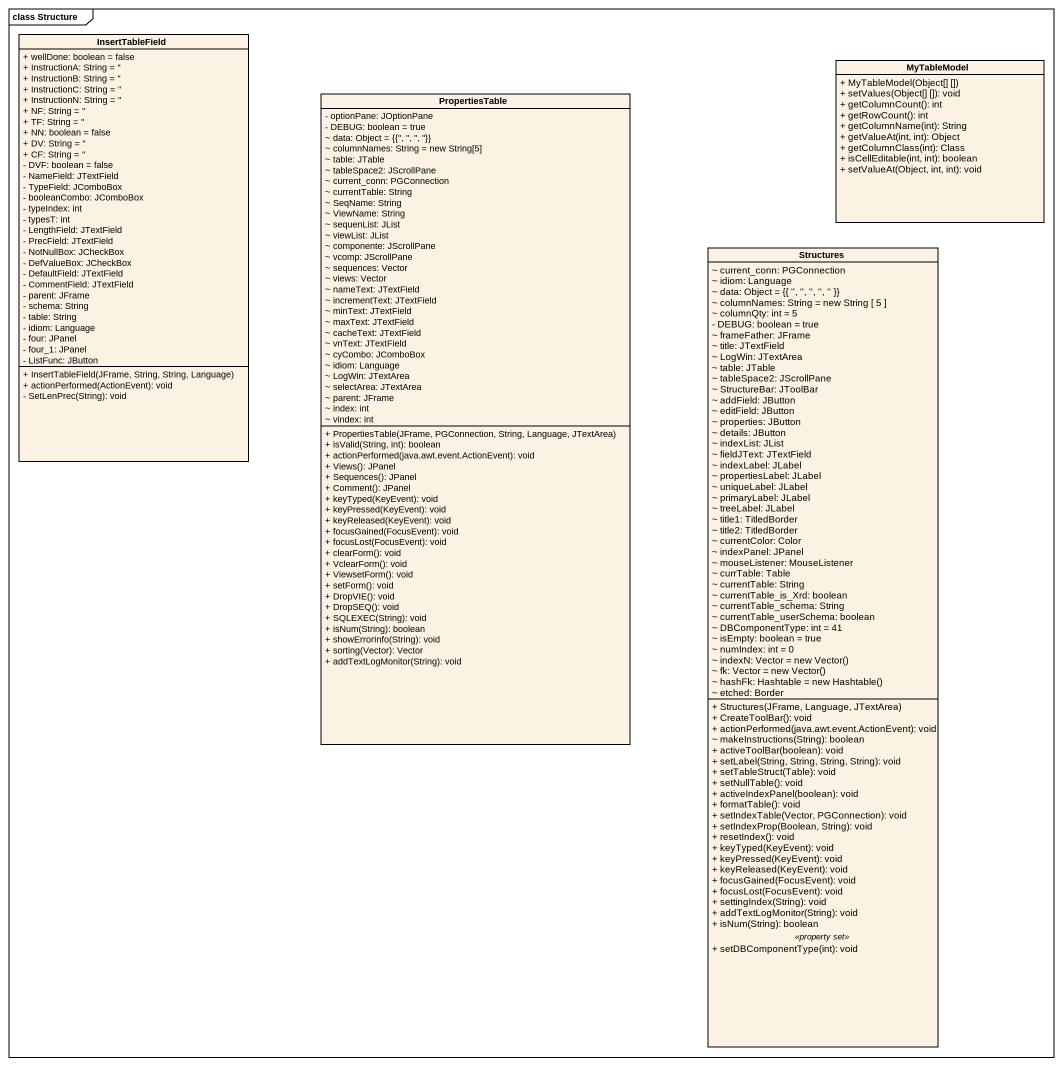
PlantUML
@startuml
mainframe class Structure
hide circle
hide empty members
skinparam classAttributeIconSize 0
class InsertTableField {
  + wellDone: boolean = false
  + InstructionA: String = ''
  + InstructionB: String = ''
  + InstructionC: String = ''
  + InstructionN: String = ''
  + NF: String = ''
  + TF: String = ''
  + NN: boolean = false
  + DV: String = ''
  + CF: String = ''
  - DVF: boolean = false
  - NameField: JTextField
  - TypeField: JComboBox
  - booleanCombo: JComboBox
  - typeIndex: int
  - typesT: int
  - LengthField: JTextField
  - PrecField: JTextField
  - NotNullBox: JCheckBox
  - DefValueBox: JCheckBox
  - DefaultField: JTextField
  - CommentField: JTextField
  - parent: JFrame
  - schema: String
  - table: String
  - idiom: Language
  - four: JPanel
  - four_1: JPanel
  - ListFunc: JButton
  + InsertTableField(JFrame, String, String, Language)
  + actionPerformed(ActionEvent): void
  - SetLenPrec(String): void
}
class PropertiesTable {
  - optionPane: JOptionPane
  - DEBUG: boolean = true
  ~ data: Object = {{'', '', '', ''}}
  ~ columnNames: String = new String[5]
  ~ table: JTable
  ~ tableSpace2: JScrollPane
  ~ current_conn: PGConnection
  ~ currentTable: String
  ~ SeqName: String
  ~ ViewName: String
  ~ sequenList: JList
  ~ viewList: JList
  ~ componente: JScrollPane
  ~ vcomp: JScrollPane
  ~ sequences: Vector
  ~ views: Vector
  ~ nameText: JTextField
  ~ incrementText: JTextField
  ~ minText: JTextField
  ~ maxText: JTextField
  ~ cacheText: JTextField
  ~ vnText: JTextField
  ~ cyCombo: JComboBox
  ~ idiom: Language
  ~ LogWin: JTextArea
  ~ selectArea: JTextArea
  ~ parent: JFrame
  ~ index: int
  ~ vindex: int
  + PropertiesTable(JFrame, PGConnection, String, Language, JTextArea)
  + isValid(String, int): boolean
  + actionPerformed(java.awt.event.ActionEvent): void
  + Views(): JPanel
  + Sequences(): JPanel
  + Comment(): JPanel
  + keyTyped(KeyEvent): void
  + keyPressed(KeyEvent): void
  + keyReleased(KeyEvent): void
  + focusGained(FocusEvent): void
  + focusLost(FocusEvent): void
  + clearForm(): void
  + VclearForm(): void
  + ViewsetForm(): void
  + setForm(): void
  + DropVIE(): void
  + DropSEQ(): void
  + SQLEXEC(String): void
  + isNum(String): boolean
  + showErrorInfo(String): void
  + sorting(Vector): Vector
  + addTextLogMonitor(String): void
}
class MyTableModel {
  + MyTableModel(Object[] [])
  + setValues(Object[] []): void
  + getColumnCount(): int
  + getRowCount(): int
  + getColumnName(int): String
  + getValueAt(int, int): Object
  + getColumnClass(int): Class
  + isCellEditable(int, int): boolean
  + setValueAt(Object, int, int): void
}
class Structures {
  ~ current_conn: PGConnection
  ~ idiom: Language
  ~ data: Object = {{ '', '', '', '', '' }}
  ~ columnNames: String = new String [ 5 ]
  ~ columnQty: int = 5
  - DEBUG: boolean = true
  ~ frameFather: JFrame
  ~ title: JTextField
  ~ LogWin: JTextArea
  ~ table: JTable
  ~ tableSpace2: JScrollPane
  ~ StructureBar: JToolBar
  ~ addField: JButton
  ~ editField: JButton
  ~ properties: JButton
  ~ details: JButton
  ~ indexList: JList
  ~ fieldJText: JTextField
  ~ indexLabel: JLabel
  ~ propertiesLabel: JLabel
  ~ uniqueLabel: JLabel
  ~ primaryLabel: JLabel
  ~ treeLabel: JLabel
  ~ title1: TitledBorder
  ~ title2: TitledBorder
  ~ currentColor: Color
  ~ indexPanel: JPanel
  ~ mouseListener: MouseListener
  ~ currTable: Table
  ~ currentTable: String
  ~ currentTable_is_Xrd: boolean
  ~ currentTable_schema: String
  ~ currentTable_userSchema: boolean
  ~ DBComponentType: int = 41
  ~ isEmpty: boolean = true
  ~ numIndex: int = 0
  {field} ~ indexN: Vector = new Vector()
  {field} ~ fk: Vector = new Vector()
  {field} ~ hashFk: Hashtable = new Hashtable()
  ~ etched: Border
  --
  + Structures(JFrame, Language, JTextArea)
  + CreateToolBar(): void
  + actionPerformed(java.awt.event.ActionEvent): void
  ~ makeInstructions(String): boolean
  + activeToolBar(boolean): void
  + setLabel(String, String, String, String): void
  + setTableStruct(Table): void
  + setNullTable(): void
  + activeIndexPanel(boolean): void
  + formatTable(): void
  + setIndexTable(Vector, PGConnection): void
  + setIndexProp(Boolean, String): void
  + resetIndex(): void
  + keyTyped(KeyEvent): void
  + keyPressed(KeyEvent): void
  + keyReleased(KeyEvent): void
  + focusGained(FocusEvent): void
  + focusLost(FocusEvent): void
  + settingIndex(String): void
  + addTextLogMonitor(String): void
  + isNum(String): boolean
  .. <<property set>> ..
  + setDBComponentType(int): void
}
@enduml
